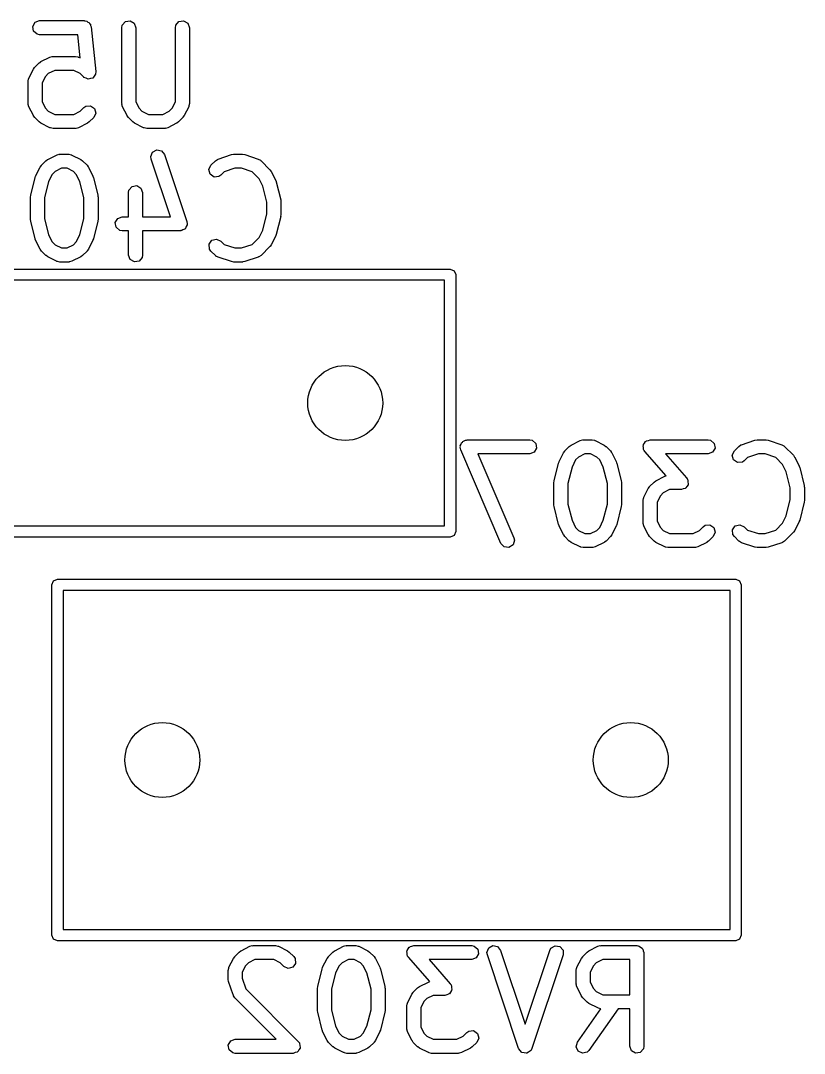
# Model space of a CAD drawing. Extents: x 109 to 192, y -153 to -42.
# Drawn here: x 161.59 to 169.96, y -92.54 to -81.52 of the extents above; entities that cross this region are included whole.
import ezdxf

# ---------------------------------------------------------------- set-up
doc = ezdxf.new("R2010")
doc.units = 0
doc.layers.add('BLACK', color=7, linetype='CONTINUOUS')

msp = doc.modelspace()

# ---------------------------------------------------------------- linework, layer by layer
at = {"layer": 'BLACK', "linetype": 'CONTINUOUS'}
for p, q in [((161.724, -81.5794), (161.75, -81.5349)), ((161.75, -81.5349), (161.798, -81.5174)), ((161.798, -81.5174), (162.274, -81.5174)), ((162.274, -81.5174), (162.278, -81.5181)), ((162.278, -81.5181), (162.28, -81.5176)), ((162.28, -81.5176), (162.283, -81.5189)), ((162.283, -81.5189), (162.3, -81.5219)), ((162.3, -81.5219), (162.312, -81.5321)), ((162.312, -81.5321), (162.327, -81.5387)), ((162.327, -81.5387), (162.331, -81.5481)), ((162.331, -81.5481), (162.339, -81.5549)), ((162.339, -81.5549), (162.342, -81.5706)), ((162.68, -81.5667), (162.713, -81.5274)), ((162.713, -81.5274), (162.763, -81.5185)), ((162.763, -81.5185), (162.808, -81.5442)), ((162.808, -81.5442), (162.825, -81.5924)), ((163.251, -81.5667), (163.284, -81.5274)), ((163.284, -81.5274), (163.335, -81.5185)), ((163.335, -81.5185), (163.379, -81.5442)), ((163.379, -81.5442), (163.397, -81.5924)), ((161.733, -81.6299), (161.724, -81.5794)), ((161.772, -81.6629), (161.733, -81.6299)), ((161.798, -81.6674), (161.772, -81.6629)), ((162.342, -81.5706), (162.349, -81.5849)), ((162.349, -81.5849), (162.397, -82.0611)), ((162.675, -81.5924), (162.68, -81.5667)), ((162.675, -82.4019), (162.675, -81.5924)), ((162.825, -81.5924), (162.825, -82.3842)), ((163.247, -81.5924), (163.251, -81.5667)), ((163.247, -82.3842), (163.247, -81.5924)), ((163.397, -81.5924), (163.397, -82.4019)), ((162.206, -81.6674), (161.798, -81.6674)), ((162.231, -81.9156), (162.206, -81.6674)), ((161.745, -82.0155), (161.793, -81.9679)), ((161.793, -81.9679), (161.811, -81.9551)), ((161.811, -81.9551), (161.812, -81.9539)), ((161.812, -81.9539), (161.907, -81.9063)), ((161.907, -81.9063), (161.932, -81.8988)), ((161.932, -81.8988), (161.937, -81.8999)), ((161.937, -81.8999), (161.941, -81.8983)), ((161.941, -81.8983), (162.179, -81.8983)), ((162.179, -81.8983), (162.205, -81.9029)), ((162.205, -81.9029), (162.208, -81.9057)), ((162.208, -81.9057), (162.213, -81.9063)), ((162.213, -81.9063), (162.231, -81.9156)), ((161.683, -82.1303), (161.731, -82.035)), ((161.731, -82.035), (161.744, -82.017)), ((161.744, -82.017), (161.745, -82.0155)), ((161.89, -82.0826), (161.86, -82.113)), ((161.959, -82.0483), (161.89, -82.0826)), ((162.161, -82.0483), (161.959, -82.0483)), ((162.23, -82.0826), (162.161, -82.0483)), ((162.269, -82.1216), (162.23, -82.0826)), ((162.394, -82.088), (162.38, -82.1086)), ((162.395, -82.0871), (162.394, -82.0875)), ((162.394, -82.0875), (162.394, -82.088)), ((162.397, -82.0611), (162.395, -82.0871)), ((161.675, -82.1638), (161.68, -82.1382)), ((161.675, -82.4019), (161.675, -82.1638)), ((161.68, -82.1382), (161.683, -82.1347)), ((161.683, -82.1347), (161.683, -82.1303)), ((161.86, -82.113), (161.825, -82.1815)), ((161.825, -82.1815), (161.825, -82.3842)), ((162.269, -82.1218), (162.269, -82.1216)), ((162.27, -82.1223), (162.269, -82.1218)), ((162.293, -82.1326), (162.27, -82.1223)), ((162.315, -82.1433), (162.293, -82.1326)), ((162.316, -82.1432), (162.315, -82.1433)), ((162.341, -82.1365), (162.316, -82.1434)), ((162.316, -82.1434), (162.316, -82.1432)), ((162.365, -82.13), (162.341, -82.1365)), ((162.366, -82.1295), (162.365, -82.1296)), ((162.365, -82.1296), (162.365, -82.13)), ((162.38, -82.1086), (162.366, -82.1295)), ((161.677, -82.4061), (161.675, -82.4019)), ((161.676, -82.4105), (161.677, -82.4061)), ((161.683, -82.4354), (161.676, -82.4105)), ((161.731, -82.5307), (161.683, -82.4354)), ((161.825, -82.3842), (161.86, -82.4527)), ((162.269, -82.4441), (162.29, -82.4292)), ((162.29, -82.4292), (162.341, -82.4247)), ((162.341, -82.4247), (162.383, -82.4541)), ((162.677, -82.4061), (162.675, -82.4019)), ((162.676, -82.4105), (162.677, -82.4061)), ((162.683, -82.4354), (162.676, -82.4105)), ((162.731, -82.5307), (162.683, -82.4354)), ((162.825, -82.3842), (162.86, -82.4527)), ((163.213, -82.4527), (163.247, -82.3842)), ((163.389, -82.4354), (163.341, -82.5307)), ((163.392, -82.4276), (163.389, -82.431)), ((163.389, -82.431), (163.389, -82.4354)), ((163.397, -82.4019), (163.392, -82.4276)), ((161.732, -82.5318), (161.731, -82.5307)), ((161.745, -82.5502), (161.732, -82.5318)), ((161.86, -82.4527), (161.89, -82.4831)), ((161.89, -82.4831), (161.959, -82.5174)), ((161.959, -82.5174), (162.161, -82.5174)), ((162.161, -82.5174), (162.23, -82.4831)), ((162.23, -82.4831), (162.269, -82.4441)), ((162.397, -82.5037), (162.375, -82.5502)), ((162.383, -82.4541), (162.397, -82.5037)), ((162.732, -82.5318), (162.731, -82.5307)), ((162.745, -82.5502), (162.732, -82.5318)), ((162.86, -82.4527), (162.89, -82.4831)), ((162.89, -82.4831), (162.959, -82.5174)), ((162.959, -82.5174), (163.114, -82.5174)), ((163.114, -82.5174), (163.182, -82.4831)), ((163.182, -82.4831), (163.213, -82.4527)), ((163.341, -82.5307), (163.328, -82.5487)), ((161.793, -82.5978), (161.745, -82.5502)), ((161.794, -82.5985), (161.793, -82.5978)), ((161.812, -82.6118), (161.794, -82.5985)), ((161.907, -82.6595), (161.812, -82.6118)), ((162.308, -82.6118), (162.213, -82.6595)), ((162.309, -82.6107), (162.308, -82.6118)), ((162.327, -82.5978), (162.309, -82.6107)), ((162.375, -82.5502), (162.327, -82.5978)), ((162.793, -82.5978), (162.745, -82.5502)), ((162.794, -82.5985), (162.793, -82.5978)), ((162.812, -82.6118), (162.794, -82.5985)), ((162.907, -82.6595), (162.812, -82.6118)), ((163.26, -82.6118), (163.165, -82.6595)), ((163.261, -82.6107), (163.26, -82.6118)), ((163.28, -82.5978), (163.261, -82.6107)), ((163.327, -82.5502), (163.28, -82.5978)), ((163.328, -82.5487), (163.327, -82.5502)), ((161.912, -82.66), (161.907, -82.6595)), ((161.915, -82.6629), (161.912, -82.66)), ((161.941, -82.6674), (161.915, -82.6629)), ((162.179, -82.6674), (161.941, -82.6674)), ((162.183, -82.6658), (162.179, -82.6674)), ((162.188, -82.6669), (162.183, -82.6658)), ((162.213, -82.6595), (162.188, -82.6669)), ((162.912, -82.66), (162.907, -82.6595)), ((162.915, -82.6629), (162.912, -82.66)), ((162.941, -82.6674), (162.915, -82.6629)), ((163.131, -82.6674), (162.941, -82.6674)), ((163.136, -82.6658), (163.131, -82.6674)), ((163.14, -82.6669), (163.136, -82.6658)), ((163.165, -82.6595), (163.14, -82.6669)), ((161.884, -82.9989), (161.979, -82.9513)), ((161.979, -82.9513), (162.004, -82.9439)), ((162.004, -82.9439), (162.008, -82.9449)), ((162.008, -82.9449), (162.012, -82.9434)), ((162.012, -82.9434), (162.108, -82.9434)), ((162.108, -82.9434), (162.133, -82.9479)), ((162.133, -82.9479), (162.137, -82.9508)), ((162.137, -82.9508), (162.141, -82.9513)), ((162.141, -82.9513), (162.236, -82.9989)), ((162.985, -82.9687), (163.004, -82.921)), ((162.989, -82.9945), (162.985, -82.9687)), ((163.004, -82.921), (163.049, -82.8966)), ((163.049, -82.8966), (163.099, -82.9069)), ((163.099, -82.9069), (163.131, -82.947)), ((163.131, -82.947), (163.369, -83.6613)), ((163.703, -82.9948), (163.846, -82.9472)), ((163.846, -82.9472), (163.868, -82.9439)), ((163.868, -82.9439), (163.87, -82.9434)), ((163.87, -82.9434), (163.965, -82.9434)), ((163.965, -82.9434), (163.987, -82.9473)), ((163.987, -82.9473), (163.988, -82.9472)), ((163.988, -82.9472), (164.131, -82.9948)), ((161.755, -83.1753), (161.802, -83.0801)), ((161.802, -83.0801), (161.816, -83.0621)), ((161.816, -83.0606), (161.864, -83.013)), ((161.816, -83.0621), (161.816, -83.0606)), ((161.864, -83.013), (161.882, -83.0001)), ((161.882, -83.0001), (161.884, -82.9989)), ((162.03, -83.0934), (161.962, -83.1276)), ((162.09, -83.0934), (162.03, -83.0934)), ((162.158, -83.1276), (162.09, -83.0934)), ((162.236, -82.9989), (162.254, -83.0123)), ((162.254, -83.0123), (162.256, -83.013)), ((162.256, -83.013), (162.304, -83.0606)), ((162.304, -83.0606), (162.316, -83.079)), ((162.316, -83.079), (162.318, -83.0801)), ((162.318, -83.0801), (162.365, -83.1753)), ((163.194, -83.61), (162.989, -82.9945)), ((163.604, -83.1071), (163.626, -83.0606)), ((163.626, -83.0606), (163.674, -83.013)), ((163.674, -83.013), (163.695, -82.998)), ((163.695, -82.998), (163.699, -82.9976)), ((163.699, -82.9976), (163.703, -82.9948)), ((163.882, -83.0934), (163.767, -83.1316)), ((163.953, -83.0934), (163.882, -83.0934)), ((164.067, -83.1316), (163.953, -83.0934)), ((164.131, -82.9948), (164.154, -83.0073)), ((164.154, -83.0073), (164.157, -83.0111)), ((164.157, -83.0111), (164.161, -83.013)), ((164.161, -83.013), (164.256, -83.1082)), ((161.702, -83.3811), (161.749, -83.1907)), ((161.749, -83.1907), (161.754, -83.1788)), ((161.754, -83.1788), (161.755, -83.1753)), ((161.931, -83.158), (161.893, -83.235)), ((161.962, -83.1276), (161.931, -83.158)), ((162.189, -83.158), (162.158, -83.1276)), ((162.227, -83.235), (162.189, -83.158)), ((162.365, -83.1753), (162.369, -83.1877)), ((162.369, -83.1877), (162.371, -83.1907)), ((162.371, -83.1907), (162.418, -83.3811)), ((163.618, -83.1566), (163.604, -83.1071)), ((163.66, -83.1861), (163.618, -83.1566)), ((163.711, -83.1816), (163.66, -83.1861)), ((163.732, -83.1667), (163.711, -83.1816)), ((163.767, -83.1316), (163.732, -83.1667)), ((164.141, -83.2057), (164.067, -83.1316)), ((164.18, -83.2827), (164.141, -83.2057)), ((164.256, -83.1082), (164.269, -83.1266)), ((164.269, -83.1266), (164.27, -83.1277)), ((164.27, -83.1277), (164.318, -83.2229)), ((161.893, -83.235), (161.849, -83.4086)), ((162.271, -83.4086), (162.227, -83.235)), ((162.751, -83.3261), (162.784, -83.2868)), ((162.784, -83.2868), (162.835, -83.2779)), ((162.835, -83.2779), (162.879, -83.3035)), ((162.879, -83.3035), (162.897, -83.3517)), ((164.223, -83.4562), (164.18, -83.2827)), ((164.318, -83.2229), (164.321, -83.2353)), ((164.321, -83.2353), (164.323, -83.2383)), ((164.323, -83.2383), (164.371, -83.4288)), ((161.699, -83.3993), (161.702, -83.3846)), ((161.699, -83.6374), (161.699, -83.3993)), ((161.702, -83.3846), (161.702, -83.3811)), ((161.849, -83.4086), (161.849, -83.6282)), ((162.271, -83.6282), (162.271, -83.4086)), ((162.418, -83.3811), (162.42, -83.3961)), ((162.42, -83.3961), (162.421, -83.3993)), ((162.421, -83.3993), (162.421, -83.6374)), ((162.747, -83.3517), (162.751, -83.3261)), ((162.747, -83.61), (162.747, -83.3517)), ((162.897, -83.3517), (162.897, -83.61)), ((164.371, -83.4288), (164.372, -83.4437)), ((164.223, -83.5806), (164.223, -83.4562)), ((164.372, -83.4437), (164.373, -83.447)), ((164.373, -83.447), (164.373, -83.5898)), ((161.7, -83.6407), (161.699, -83.6374)), ((161.702, -83.6556), (161.7, -83.6407)), ((161.849, -83.6282), (161.893, -83.8017)), ((162.227, -83.8017), (162.271, -83.6282)), ((162.421, -83.6374), (162.418, -83.6522)), ((162.605, -83.672), (162.631, -83.6276)), ((162.631, -83.6276), (162.679, -83.61)), ((162.679, -83.61), (162.747, -83.61)), ((162.897, -83.61), (163.194, -83.61)), ((164.18, -83.7541), (164.223, -83.5806)), ((164.371, -83.608), (164.323, -83.7985)), ((164.373, -83.5898), (164.37, -83.6046)), ((164.37, -83.6046), (164.371, -83.608)), ((161.749, -83.8461), (161.702, -83.6556)), ((162.418, -83.6556), (162.371, -83.8461)), ((162.418, -83.6522), (162.418, -83.6556)), ((162.614, -83.7225), (162.605, -83.672)), ((162.653, -83.7555), (162.614, -83.7225)), ((162.679, -83.76), (162.653, -83.7555)), ((163.303, -83.7581), (163.298, -83.76)), ((163.309, -83.7592), (163.303, -83.7581)), ((163.327, -83.7495), (163.309, -83.7592)), ((163.346, -83.7425), (163.327, -83.7495)), ((163.349, -83.7375), (163.346, -83.7425)), ((163.354, -83.7348), (163.349, -83.7375)), ((163.362, -83.7158), (163.354, -83.7348)), ((163.372, -83.6981), (163.362, -83.7158)), ((163.369, -83.6613), (163.373, -83.6871)), ((163.373, -83.6871), (163.371, -83.6924)), ((163.371, -83.6924), (163.372, -83.6981)), ((164.141, -83.8311), (164.18, -83.7541)), ((161.751, -83.849), (161.749, -83.8461)), ((161.755, -83.8614), (161.751, -83.849)), ((161.802, -83.9567), (161.755, -83.8614)), ((161.893, -83.8017), (161.931, -83.8787)), ((162.189, -83.8787), (162.227, -83.8017)), ((162.365, -83.8614), (162.318, -83.9567)), ((162.366, -83.8579), (162.365, -83.8614)), ((162.371, -83.8461), (162.366, -83.8579)), ((162.747, -83.76), (162.679, -83.76)), ((162.747, -84.0184), (162.747, -83.76)), ((163.298, -83.76), (162.897, -83.76)), ((162.897, -83.76), (162.897, -84.0184)), ((163.607, -83.9037), (163.636, -83.8617)), ((163.636, -83.8617), (163.686, -83.8484)), ((163.686, -83.8484), (163.732, -83.8701)), ((164.067, -83.9052), (164.141, -83.8311)), ((164.318, -83.8138), (164.27, -83.9091)), ((164.323, -83.7985), (164.318, -83.8103)), ((164.318, -83.8103), (164.318, -83.8138)), ((161.804, -83.9578), (161.802, -83.9567)), ((161.816, -83.9762), (161.804, -83.9578)), ((161.864, -84.0238), (161.816, -83.9762)), ((161.931, -83.8787), (161.962, -83.9091)), ((161.962, -83.9091), (162.03, -83.9434)), ((162.03, -83.9434), (162.09, -83.9434)), ((162.09, -83.9434), (162.158, -83.9091)), ((162.158, -83.9091), (162.189, -83.8787)), ((162.304, -83.9762), (162.256, -84.0238)), ((162.318, -83.9567), (162.304, -83.9747)), ((162.304, -83.9747), (162.304, -83.9762)), ((163.611, -83.9548), (163.607, -83.9037)), ((163.626, -83.9762), (163.611, -83.9548)), ((163.674, -84.0238), (163.626, -83.9762)), ((163.732, -83.8701), (163.767, -83.9052)), ((163.767, -83.9052), (163.882, -83.9434)), ((163.882, -83.9434), (163.953, -83.9434)), ((163.953, -83.9434), (164.067, -83.9052)), ((164.256, -83.9286), (164.161, -84.0238)), ((164.257, -83.9271), (164.256, -83.9286)), ((164.27, -83.9091), (164.257, -83.9271)), ((161.866, -84.0245), (161.864, -84.0238)), ((161.884, -84.0378), (161.866, -84.0245)), ((161.979, -84.0855), (161.884, -84.0378)), ((161.983, -84.086), (161.979, -84.0855)), ((161.987, -84.0889), (161.983, -84.086)), ((162.012, -84.0934), (161.987, -84.0889)), ((162.141, -84.0855), (162.116, -84.0929)), ((162.236, -84.0378), (162.141, -84.0855)), ((162.238, -84.0367), (162.236, -84.0378)), ((162.256, -84.0238), (162.238, -84.0367)), ((162.764, -84.0666), (162.747, -84.0184)), ((162.809, -84.0922), (162.764, -84.0666)), ((162.859, -84.0833), (162.809, -84.0922)), ((162.892, -84.044), (162.859, -84.0833)), ((162.897, -84.0184), (162.892, -84.044)), ((163.678, -84.0257), (163.674, -84.0238)), ((163.68, -84.0295), (163.678, -84.0257)), ((163.703, -84.0419), (163.68, -84.0295)), ((163.846, -84.0895), (163.703, -84.0419)), ((163.847, -84.0895), (163.846, -84.0895)), ((163.87, -84.0934), (163.847, -84.0895)), ((163.988, -84.0895), (163.966, -84.0928)), ((164.131, -84.0419), (163.988, -84.0895)), ((164.135, -84.0391), (164.131, -84.0419)), ((164.139, -84.0387), (164.135, -84.0391)), ((164.161, -84.0238), (164.139, -84.0387)), ((158.94, -84.168), (166.18, -84.168)), ((162.108, -84.0934), (162.012, -84.0934)), ((162.112, -84.0918), (162.108, -84.0934)), ((162.116, -84.0929), (162.112, -84.0918)), ((163.965, -84.0934), (163.87, -84.0934)), ((163.966, -84.0928), (163.965, -84.0934)), ((166.18, -84.168), (166.222, -84.1856)), ((166.222, -84.1856), (166.24, -84.228)), ((166.12, -84.288), (159, -84.288)), ((166.12, -86.908), (166.12, -84.288)), ((166.24, -84.228), (166.24, -86.968)), ((166.287, -86.0706), (166.29, -86.0621)), ((166.293, -86.0959), (166.287, -86.0706)), ((166.288, -86.0534), (166.297, -86.0382)), ((166.29, -86.0621), (166.288, -86.0534)), ((166.297, -86.0382), (166.302, -86.0215)), ((166.302, -86.0215), (166.31, -86.0166)), ((166.31, -86.0166), (166.314, -86.0089)), ((166.314, -86.0089), (166.331, -86.0029)), ((166.331, -86.0029), (166.345, -85.9934)), ((166.345, -85.9934), (166.354, -85.9944)), ((166.354, -85.9944), (166.362, -85.9914)), ((166.362, -85.9914), (167.029, -85.9914)), ((167.029, -85.9914), (167.055, -85.9959)), ((167.055, -85.9959), (167.094, -86.0289)), ((167.094, -86.0289), (167.103, -86.0794)), ((167.404, -86.1086), (167.452, -86.061)), ((167.452, -86.061), (167.47, -86.0481)), ((167.47, -86.0481), (167.472, -86.0469)), ((167.472, -86.0469), (167.567, -85.9993)), ((167.567, -85.9993), (167.592, -85.9919)), ((167.592, -85.9919), (167.596, -85.9929)), ((167.596, -85.9929), (167.6, -85.9914)), ((167.6, -85.9914), (167.696, -85.9914)), ((167.696, -85.9914), (167.721, -85.9959)), ((167.721, -85.9959), (167.725, -85.9988)), ((167.725, -85.9988), (167.729, -85.9993)), ((167.729, -85.9993), (167.824, -86.0469)), ((167.824, -86.0469), (167.842, -86.0603)), ((167.842, -86.0603), (167.844, -86.061)), ((167.844, -86.061), (167.892, -86.1086)), ((168.241, -86.0534), (168.244, -86.0482)), ((168.244, -86.0733), (168.241, -86.0534)), ((168.244, -86.0422), (168.256, -86.0264)), ((168.244, -86.0482), (168.244, -86.0422)), ((168.245, -86.0935), (168.244, -86.0733)), ((168.256, -86.0264), (168.266, -86.0089)), ((168.266, -86.0089), (168.272, -86.0069)), ((168.272, -86.0069), (168.276, -86.0022)), ((168.276, -86.0022), (168.296, -85.9983)), ((168.296, -85.9983), (168.315, -85.9914)), ((168.315, -85.9914), (168.934, -85.9914)), ((168.934, -85.9914), (168.959, -85.9959)), ((168.959, -85.9959), (168.999, -86.0289)), ((168.999, -86.0289), (169.008, -86.0794)), ((169.214, -86.1086), (169.262, -86.061)), ((169.262, -86.061), (169.283, -86.046)), ((169.283, -86.046), (169.287, -86.0456)), ((169.287, -86.0456), (169.291, -86.0428)), ((169.291, -86.0428), (169.434, -85.9952)), ((169.434, -85.9952), (169.456, -85.9919)), ((169.456, -85.9919), (169.458, -85.9914)), ((169.458, -85.9914), (169.553, -85.9914)), ((169.553, -85.9914), (169.575, -85.9953)), ((169.575, -85.9953), (169.576, -85.9952)), ((169.576, -85.9952), (169.719, -86.0428)), ((169.719, -86.0428), (169.742, -86.0553)), ((169.742, -86.0553), (169.745, -86.0591)), ((169.745, -86.0591), (169.749, -86.061)), ((169.749, -86.061), (169.844, -86.1562)), ((166.722, -87.0959), (166.293, -86.0959)), ((167.029, -86.1414), (166.476, -86.1414)), ((166.476, -86.1414), (166.86, -87.0368)), ((167.077, -86.1238), (167.029, -86.1414)), ((167.103, -86.0794), (167.077, -86.1238)), ((167.343, -86.2233), (167.39, -86.1281)), ((167.39, -86.1281), (167.404, -86.1101)), ((167.404, -86.1101), (167.404, -86.1086)), ((167.55, -86.1756), (167.519, -86.206)), ((167.618, -86.1414), (167.55, -86.1756)), ((167.678, -86.1414), (167.618, -86.1414)), ((167.746, -86.1756), (167.678, -86.1414)), ((167.777, -86.206), (167.746, -86.1756)), ((167.892, -86.1086), (167.904, -86.127)), ((167.904, -86.127), (167.906, -86.1281)), ((167.906, -86.1281), (167.953, -86.2233)), ((168.249, -86.1008), (168.245, -86.0935)), ((168.25, -86.1039), (168.249, -86.1008)), ((168.252, -86.1061), (168.25, -86.1039)), ((168.258, -86.1158), (168.252, -86.1061)), ((168.486, -86.376), (168.258, -86.1158)), ((168.934, -86.1414), (168.48, -86.1414)), ((168.48, -86.1414), (168.704, -86.3979)), ((168.982, -86.1238), (168.934, -86.1414)), ((169.008, -86.0794), (168.982, -86.1238)), ((169.192, -86.1551), (169.214, -86.1086)), ((169.206, -86.2046), (169.192, -86.1551)), ((169.355, -86.1796), (169.32, -86.2147)), ((169.47, -86.1414), (169.355, -86.1796)), ((169.541, -86.1414), (169.47, -86.1414)), ((169.655, -86.1796), (169.541, -86.1414)), ((169.729, -86.2537), (169.655, -86.1796)), ((169.844, -86.1562), (169.857, -86.1746)), ((169.857, -86.1746), (169.858, -86.1757)), ((169.858, -86.1757), (169.906, -86.2709)), ((167.29, -86.4291), (167.337, -86.2387)), ((167.337, -86.2387), (167.342, -86.2268)), ((167.342, -86.2268), (167.343, -86.2233)), ((167.481, -86.283), (167.437, -86.4566)), ((167.519, -86.206), (167.481, -86.283)), ((167.815, -86.283), (167.777, -86.206)), ((167.859, -86.4566), (167.815, -86.283)), ((167.953, -86.2233), (167.957, -86.2357)), ((167.957, -86.2357), (167.959, -86.2387)), ((167.959, -86.2387), (168.006, -86.4291)), ((169.248, -86.2341), (169.206, -86.2046)), ((169.299, -86.2296), (169.248, -86.2341)), ((169.32, -86.2147), (169.299, -86.2296)), ((169.768, -86.3307), (169.729, -86.2537)), ((169.906, -86.2709), (169.909, -86.2833)), ((169.909, -86.2833), (169.911, -86.2863)), ((169.911, -86.2863), (169.959, -86.4768)), ((168.376, -86.4279), (168.472, -86.3803)), ((168.472, -86.3803), (168.486, -86.376)), ((168.704, -86.3979), (168.71, -86.4076)), ((169.811, -86.5042), (169.768, -86.3307)), ((167.287, -86.4473), (167.29, -86.4326)), ((167.287, -86.6854), (167.287, -86.4473)), ((167.29, -86.4326), (167.29, -86.4291)), ((167.437, -86.4566), (167.437, -86.6762)), ((167.859, -86.6762), (167.859, -86.4566)), ((168.006, -86.4291), (168.008, -86.4441)), ((168.008, -86.4441), (168.009, -86.4473)), ((168.009, -86.4473), (168.009, -86.6854)), ((168.248, -86.6043), (168.295, -86.509)), ((168.295, -86.509), (168.309, -86.491)), ((168.309, -86.4895), (168.357, -86.4419)), ((168.309, -86.491), (168.309, -86.4895)), ((168.357, -86.4419), (168.375, -86.4291)), ((168.375, -86.4291), (168.376, -86.4279)), ((168.687, -86.5115), (168.667, -86.5154)), ((168.691, -86.5068), (168.687, -86.5115)), ((168.696, -86.5048), (168.691, -86.5068)), ((168.706, -86.4873), (168.696, -86.5048)), ((168.719, -86.4715), (168.706, -86.4873)), ((168.71, -86.4076), (168.713, -86.4098)), ((168.713, -86.4098), (168.713, -86.4129)), ((168.713, -86.4129), (168.718, -86.4202)), ((168.718, -86.4202), (168.718, -86.4404)), ((168.718, -86.4404), (168.722, -86.4604)), ((168.722, -86.4604), (168.719, -86.4655)), ((168.719, -86.4655), (168.719, -86.4715)), ((169.811, -86.6286), (169.811, -86.5042)), ((169.959, -86.4768), (169.96, -86.4917)), ((169.96, -86.4917), (169.961, -86.495)), ((169.961, -86.495), (169.961, -86.6378)), ((168.24, -86.6378), (168.244, -86.6122)), ((168.244, -86.6122), (168.247, -86.6087)), ((168.247, -86.6087), (168.248, -86.6043)), ((168.424, -86.587), (168.39, -86.6555)), ((168.454, -86.5566), (168.424, -86.587)), ((168.523, -86.5223), (168.454, -86.5566)), ((168.648, -86.5223), (168.523, -86.5223)), ((168.667, -86.5154), (168.648, -86.5223)), ((167.288, -86.6887), (167.287, -86.6854)), ((167.29, -86.7036), (167.288, -86.6887)), ((167.337, -86.8941), (167.29, -86.7036)), ((167.437, -86.6762), (167.481, -86.8497)), ((167.815, -86.8497), (167.859, -86.6762)), ((168.006, -86.7036), (167.959, -86.8941)), ((168.009, -86.6854), (168.006, -86.7002)), ((168.006, -86.7002), (168.006, -86.7036)), ((168.24, -86.8759), (168.24, -86.6378)), ((168.39, -86.6555), (168.39, -86.8582)), ((169.768, -86.8021), (169.811, -86.6286)), ((169.959, -86.656), (169.911, -86.8465)), ((169.961, -86.6378), (169.958, -86.6526)), ((169.958, -86.6526), (169.959, -86.656)), ((169.729, -86.8791), (169.768, -86.8021)), ((159, -86.908), (166.12, -86.908)), ((167.339, -86.897), (167.337, -86.8941)), ((167.343, -86.9094), (167.339, -86.897)), ((167.39, -87.0047), (167.343, -86.9094)), ((167.481, -86.8497), (167.519, -86.9267)), ((167.519, -86.9267), (167.55, -86.9571)), ((167.746, -86.9571), (167.777, -86.9267)), ((167.777, -86.9267), (167.815, -86.8497)), ((167.953, -86.9094), (167.906, -87.0047)), ((167.954, -86.9059), (167.953, -86.9094)), ((167.959, -86.8941), (167.954, -86.9059)), ((168.241, -86.8801), (168.24, -86.8759)), ((168.24, -86.8845), (168.241, -86.8801)), ((168.248, -86.9094), (168.24, -86.8845)), ((168.295, -87.0047), (168.248, -86.9094)), ((168.39, -86.8582), (168.424, -86.9267)), ((168.424, -86.9267), (168.454, -86.9571)), ((168.842, -86.9571), (168.881, -86.9181)), ((168.881, -86.9181), (168.902, -86.9032)), ((168.902, -86.9032), (168.953, -86.8987)), ((168.953, -86.8987), (168.995, -86.9281)), ((168.995, -86.9281), (169.008, -86.9777)), ((169.195, -86.9517), (169.224, -86.9097)), ((169.199, -87.0028), (169.195, -86.9517)), ((169.224, -86.9097), (169.274, -86.8964)), ((169.274, -86.8964), (169.32, -86.9181)), ((169.32, -86.9181), (169.355, -86.9532)), ((169.355, -86.9532), (169.47, -86.9914)), ((169.541, -86.9914), (169.655, -86.9532)), ((169.655, -86.9532), (169.729, -86.8791)), ((169.906, -86.8618), (169.858, -86.9571)), ((169.911, -86.8465), (169.906, -86.8583)), ((169.906, -86.8583), (169.906, -86.8618)), ((166.18, -87.028), (158.94, -87.028)), ((166.222, -87.0104), (166.18, -87.028)), ((166.24, -86.968), (166.222, -87.0104)), ((166.866, -87.0622), (166.851, -87.1113)), ((166.86, -87.0368), (166.866, -87.0622)), ((167.392, -87.0058), (167.39, -87.0047)), ((167.404, -87.0242), (167.392, -87.0058)), ((167.452, -87.0718), (167.404, -87.0242)), ((167.55, -86.9571), (167.618, -86.9914)), ((167.618, -86.9914), (167.678, -86.9914)), ((167.678, -86.9914), (167.746, -86.9571)), ((167.892, -87.0242), (167.844, -87.0718)), ((167.906, -87.0047), (167.892, -87.0227)), ((167.892, -87.0227), (167.892, -87.0242)), ((168.296, -87.0058), (168.295, -87.0047)), ((168.309, -87.0242), (168.296, -87.0058)), ((168.357, -87.0718), (168.309, -87.0242)), ((168.454, -86.9571), (168.523, -86.9914)), ((168.523, -86.9914), (168.773, -86.9914)), ((168.773, -86.9914), (168.842, -86.9571)), ((168.987, -87.0242), (168.939, -87.0718)), ((169.008, -86.9777), (168.987, -87.0242)), ((169.214, -87.0242), (169.199, -87.0028)), ((169.262, -87.0718), (169.214, -87.0242)), ((169.47, -86.9914), (169.541, -86.9914)), ((169.844, -86.9766), (169.749, -87.0718)), ((169.845, -86.9751), (169.844, -86.9766)), ((169.858, -86.9571), (169.845, -86.9751)), ((166.757, -87.1333), (166.722, -87.0959)), ((166.808, -87.1394), (166.757, -87.1333)), ((166.851, -87.1113), (166.808, -87.1394)), ((167.454, -87.0725), (167.452, -87.0718)), ((167.472, -87.0858), (167.454, -87.0725)), ((167.567, -87.1335), (167.472, -87.0858)), ((167.571, -87.134), (167.567, -87.1335)), ((167.575, -87.1369), (167.571, -87.134)), ((167.6, -87.1414), (167.575, -87.1369)), ((167.696, -87.1414), (167.6, -87.1414)), ((167.7, -87.1398), (167.696, -87.1414)), ((167.704, -87.1409), (167.7, -87.1398)), ((167.729, -87.1335), (167.704, -87.1409)), ((167.824, -87.0858), (167.729, -87.1335)), ((167.826, -87.0847), (167.824, -87.0858)), ((167.844, -87.0718), (167.826, -87.0847)), ((168.358, -87.0725), (168.357, -87.0718)), ((168.376, -87.0858), (168.358, -87.0725)), ((168.472, -87.1335), (168.376, -87.0858)), ((168.476, -87.134), (168.472, -87.1335)), ((168.479, -87.1369), (168.476, -87.134)), ((168.505, -87.1414), (168.479, -87.1369)), ((168.791, -87.1414), (168.505, -87.1414)), ((168.795, -87.1398), (168.791, -87.1414)), ((168.799, -87.1409), (168.795, -87.1398)), ((168.824, -87.1335), (168.799, -87.1409)), ((168.92, -87.0858), (168.824, -87.1335)), ((168.921, -87.0847), (168.92, -87.0858)), ((168.939, -87.0718), (168.921, -87.0847)), ((169.266, -87.0737), (169.262, -87.0718)), ((169.268, -87.0775), (169.266, -87.0737)), ((169.291, -87.0899), (169.268, -87.0775)), ((169.434, -87.1375), (169.291, -87.0899)), ((169.435, -87.1375), (169.434, -87.1375)), ((169.458, -87.1414), (169.435, -87.1375)), ((169.553, -87.1414), (169.458, -87.1414)), ((169.554, -87.1408), (169.553, -87.1414)), ((169.576, -87.1375), (169.554, -87.1408)), ((169.719, -87.0899), (169.576, -87.1375)), ((169.723, -87.0871), (169.719, -87.0899)), ((169.727, -87.0867), (169.723, -87.0871)), ((169.749, -87.0718), (169.727, -87.0867)), ((161.928, -87.538), (161.946, -87.4956)), ((161.946, -87.4956), (161.988, -87.478)), ((161.988, -87.478), (169.228, -87.478)), ((169.228, -87.478), (169.27, -87.4956)), ((169.27, -87.4956), (169.288, -87.538)), ((161.928, -91.278), (161.928, -87.538)), ((162.048, -87.598), (162.048, -91.218)), ((169.168, -87.598), (162.048, -87.598)), ((169.168, -91.218), (169.168, -87.598)), ((169.288, -87.538), (169.288, -91.278)), ((162.048, -91.218), (169.168, -91.218)), ((161.946, -91.3204), (161.928, -91.278)), ((161.988, -91.338), (161.946, -91.3204)), ((169.228, -91.338), (161.988, -91.338)), ((169.27, -91.3204), (169.228, -91.338)), ((169.288, -91.278), (169.27, -91.3204)), ((163.881, -91.5056), (163.929, -91.458)), ((163.929, -91.458), (163.947, -91.4451)), ((163.947, -91.4451), (163.948, -91.4439)), ((163.948, -91.4439), (164.043, -91.3963)), ((164.043, -91.3963), (164.068, -91.3889)), ((164.068, -91.3889), (164.073, -91.3899)), ((164.073, -91.3899), (164.077, -91.3884)), ((164.077, -91.3884), (164.315, -91.3884)), ((164.315, -91.3884), (164.341, -91.3929)), ((164.341, -91.3929), (164.344, -91.3958)), ((164.344, -91.3958), (164.348, -91.3963)), ((164.348, -91.3963), (164.444, -91.4439)), ((164.444, -91.4439), (164.462, -91.4573)), ((164.462, -91.4573), (164.463, -91.458)), ((164.463, -91.458), (164.511, -91.5056)), ((164.881, -91.5056), (164.929, -91.458)), ((164.929, -91.458), (164.947, -91.4451)), ((164.947, -91.4451), (164.948, -91.4439)), ((164.948, -91.4439), (165.043, -91.3963)), ((165.043, -91.3963), (165.068, -91.3889)), ((165.068, -91.3889), (165.073, -91.3899)), ((165.073, -91.3899), (165.077, -91.3884)), ((165.077, -91.3884), (165.172, -91.3884)), ((165.172, -91.3884), (165.198, -91.3929)), ((165.198, -91.3929), (165.201, -91.3958)), ((165.201, -91.3958), (165.206, -91.3963)), ((165.206, -91.3963), (165.301, -91.4439)), ((165.301, -91.4439), (165.319, -91.4573)), ((165.319, -91.4573), (165.32, -91.458)), ((165.32, -91.458), (165.368, -91.5056)), ((165.717, -91.4504), (165.72, -91.4452)), ((165.721, -91.4703), (165.717, -91.4504)), ((165.72, -91.4392), (165.733, -91.4234)), ((165.72, -91.4452), (165.72, -91.4392)), ((165.721, -91.4905), (165.721, -91.4703)), ((165.733, -91.4234), (165.743, -91.4059)), ((165.743, -91.4059), (165.749, -91.4039)), ((165.749, -91.4039), (165.752, -91.3992)), ((165.752, -91.3992), (165.772, -91.3953)), ((165.772, -91.3953), (165.791, -91.3884)), ((165.791, -91.3884), (166.41, -91.3884)), ((166.41, -91.3884), (166.436, -91.3929)), ((166.436, -91.3929), (166.475, -91.4259)), ((166.475, -91.4259), (166.484, -91.4764)), ((166.573, -91.4613), (166.592, -91.4136)), ((166.577, -91.4871), (166.573, -91.4613)), ((166.592, -91.4136), (166.637, -91.3892)), ((166.637, -91.3892), (166.687, -91.3995)), ((166.687, -91.3995), (166.719, -91.4397)), ((166.719, -91.4397), (166.982, -92.2262)), ((166.982, -92.2262), (167.244, -91.4397)), ((167.244, -91.4397), (167.256, -91.4168)), ((167.256, -91.4168), (167.3, -91.3899)), ((167.3, -91.3899), (167.351, -91.3974)), ((167.351, -91.3974), (167.385, -91.4358)), ((167.385, -91.4358), (167.386, -91.4871)), ((167.595, -91.5056), (167.643, -91.458)), ((167.643, -91.458), (167.661, -91.4451)), ((167.661, -91.4451), (167.662, -91.4439)), ((167.662, -91.4439), (167.758, -91.3963)), ((167.758, -91.3963), (167.783, -91.3889)), ((167.783, -91.3889), (167.787, -91.3899)), ((167.787, -91.3899), (167.791, -91.3884)), ((167.791, -91.3884), (168.172, -91.3884)), ((168.172, -91.3884), (168.182, -91.3901)), ((168.182, -91.3901), (168.185, -91.3895)), ((168.185, -91.3895), (168.188, -91.3912)), ((168.188, -91.3912), (168.198, -91.3929)), ((168.198, -91.3929), (168.213, -91.4054)), ((168.213, -91.4054), (168.23, -91.4152)), ((168.23, -91.4152), (168.232, -91.4215)), ((168.232, -91.4215), (168.237, -91.4259)), ((168.237, -91.4259), (168.24, -91.4451)), ((168.24, -91.4451), (168.247, -91.4634)), ((168.247, -91.4634), (168.247, -92.4634)), ((163.819, -91.6203), (163.867, -91.5251)), ((163.867, -91.5251), (163.88, -91.5071)), ((163.88, -91.5071), (163.881, -91.5056)), ((164.026, -91.5726), (163.996, -91.603)), ((164.095, -91.5384), (164.026, -91.5726)), ((164.297, -91.5384), (164.095, -91.5384)), ((164.366, -91.5726), (164.297, -91.5384)), ((164.405, -91.6117), (164.366, -91.5726)), ((164.53, -91.578), (164.501, -91.6201)), ((164.511, -91.5056), (164.526, -91.5269)), ((164.526, -91.5269), (164.53, -91.578)), ((164.819, -91.6203), (164.867, -91.5251)), ((164.867, -91.5251), (164.88, -91.5071)), ((164.88, -91.5071), (164.881, -91.5056)), ((165.026, -91.5726), (164.996, -91.603)), ((165.095, -91.5384), (165.026, -91.5726)), ((165.154, -91.5384), (165.095, -91.5384)), ((165.223, -91.5726), (165.154, -91.5384)), ((165.253, -91.603), (165.223, -91.5726)), ((165.368, -91.5056), (165.381, -91.524)), ((165.381, -91.524), (165.382, -91.5251)), ((165.382, -91.5251), (165.43, -91.6203)), ((165.726, -91.4978), (165.721, -91.4905)), ((165.726, -91.5009), (165.726, -91.4978)), ((165.729, -91.5031), (165.726, -91.5009)), ((165.735, -91.5128), (165.729, -91.5031)), ((165.962, -91.773), (165.735, -91.5128)), ((166.41, -91.5384), (165.956, -91.5384)), ((165.956, -91.5384), (166.181, -91.7949)), ((166.458, -91.5208), (166.41, -91.5384)), ((166.484, -91.4764), (166.458, -91.5208)), ((166.91, -92.4871), (166.577, -91.4871)), ((167.386, -91.4871), (167.053, -92.4871)), ((167.534, -91.6203), (167.581, -91.5251)), ((167.581, -91.5251), (167.595, -91.5071)), ((167.595, -91.5071), (167.595, -91.5056)), ((167.74, -91.5726), (167.71, -91.603)), ((167.809, -91.5384), (167.74, -91.5726)), ((168.097, -91.5384), (167.809, -91.5384)), ((168.097, -91.9122), (168.097, -91.5384)), ((163.811, -91.6539), (163.816, -91.6282)), ((163.811, -91.7491), (163.811, -91.6539)), ((163.816, -91.6282), (163.819, -91.6248)), ((163.819, -91.6248), (163.819, -91.6203)), ((163.996, -91.603), (163.961, -91.6716)), ((163.961, -91.6716), (163.961, -91.7369)), ((164.451, -91.6333), (164.405, -91.6117)), ((164.501, -91.6201), (164.451, -91.6333)), ((164.766, -91.8261), (164.814, -91.6357)), ((164.814, -91.6357), (164.819, -91.6238)), ((164.819, -91.6238), (164.819, -91.6203)), ((164.957, -91.68), (164.914, -91.8536)), ((164.996, -91.603), (164.957, -91.68)), ((165.292, -91.68), (165.253, -91.603)), ((165.335, -91.8536), (165.292, -91.68)), ((165.43, -91.6203), (165.433, -91.6327)), ((165.433, -91.6327), (165.435, -91.6357)), ((165.435, -91.6357), (165.483, -91.8261)), ((167.526, -91.6539), (167.53, -91.6282)), ((167.526, -91.7967), (167.526, -91.6539)), ((167.53, -91.6282), (167.533, -91.6248)), ((167.533, -91.6248), (167.534, -91.6203)), ((167.71, -91.603), (167.676, -91.6716)), ((167.676, -91.6716), (167.676, -91.779)), ((163.812, -91.7506), (163.811, -91.7491)), ((163.815, -91.7728), (163.812, -91.7506)), ((163.863, -91.9157), (163.815, -91.7728)), ((163.961, -91.7369), (164, -91.8514)), ((165.853, -91.8249), (165.948, -91.7773)), ((165.948, -91.7773), (165.962, -91.773)), ((166.181, -91.7949), (166.187, -91.8046)), ((166.187, -91.8046), (166.189, -91.8068)), ((167.527, -91.8009), (167.526, -91.7967)), ((167.526, -91.8053), (167.527, -91.8009)), ((167.676, -91.779), (167.71, -91.8475)), ((164, -91.8514), (164.558, -92.4103)), ((164.764, -91.8443), (164.766, -91.8296)), ((164.764, -92.0824), (164.764, -91.8443)), ((164.766, -91.8296), (164.766, -91.8261)), ((164.914, -91.8536), (164.914, -92.0732)), ((165.335, -92.0732), (165.335, -91.8536)), ((165.483, -91.8261), (165.484, -91.8411)), ((165.484, -91.8411), (165.485, -91.8443)), ((165.485, -91.8443), (165.485, -92.0824)), ((165.724, -92.0013), (165.772, -91.906)), ((165.772, -91.906), (165.785, -91.888)), ((165.785, -91.888), (165.786, -91.8865)), ((165.786, -91.8865), (165.833, -91.8389)), ((165.833, -91.8389), (165.852, -91.8261)), ((165.852, -91.8261), (165.853, -91.8249)), ((166.143, -91.9124), (166.124, -91.9193)), ((166.163, -91.9085), (166.143, -91.9124)), ((166.167, -91.9038), (166.163, -91.9085)), ((166.173, -91.9018), (166.167, -91.9038)), ((166.183, -91.8843), (166.173, -91.9018)), ((166.195, -91.8685), (166.183, -91.8843)), ((166.189, -91.8068), (166.19, -91.8099)), ((166.19, -91.8099), (166.194, -91.8172)), ((166.194, -91.8172), (166.195, -91.8374)), ((166.195, -91.8374), (166.198, -91.8574)), ((166.198, -91.8574), (166.195, -91.8625)), ((166.195, -91.8625), (166.195, -91.8685)), ((167.534, -91.8303), (167.526, -91.8053)), ((167.581, -91.9255), (167.534, -91.8303)), ((167.71, -91.8475), (167.74, -91.8779)), ((167.74, -91.8779), (167.809, -91.9122)), ((167.809, -91.9122), (168.097, -91.9122)), ((163.866, -91.9192), (163.863, -91.9157)), ((163.866, -91.9236), (163.866, -91.9192)), ((163.881, -91.945), (163.866, -91.9236)), ((164.324, -92.3884), (163.881, -91.945)), ((165.716, -92.0348), (165.721, -92.0092)), ((165.721, -92.0092), (165.724, -92.0057)), ((165.724, -92.0057), (165.724, -92.0013)), ((165.9, -91.984), (165.866, -92.0525)), ((165.931, -91.9536), (165.9, -91.984)), ((165.999, -91.9193), (165.931, -91.9536)), ((166.124, -91.9193), (165.999, -91.9193)), ((167.582, -91.9266), (167.581, -91.9255)), ((167.595, -91.945), (167.582, -91.9266)), ((167.643, -91.9926), (167.595, -91.945)), ((167.644, -91.9933), (167.643, -91.9926)), ((167.662, -92.0067), (167.644, -91.9933)), ((167.758, -92.0543), (167.662, -92.0067)), ((164.765, -92.0857), (164.764, -92.0824)), ((164.766, -92.1006), (164.765, -92.0857)), ((164.814, -92.2911), (164.766, -92.1006)), ((164.914, -92.0732), (164.957, -92.2467)), ((165.292, -92.2467), (165.335, -92.0732)), ((165.483, -92.1006), (165.435, -92.2911)), ((165.485, -92.0824), (165.483, -92.0972)), ((165.483, -92.0972), (165.483, -92.1006)), ((165.716, -92.2729), (165.716, -92.0348)), ((165.866, -92.0525), (165.866, -92.2552)), ((167.539, -92.4204), (167.79, -92.062)), ((167.973, -92.0622), (167.662, -92.5064)), ((167.762, -92.0548), (167.758, -92.0543)), ((167.765, -92.0577), (167.762, -92.0548)), ((167.79, -92.062), (167.765, -92.0577)), ((168.097, -92.0622), (167.973, -92.0622)), ((168.097, -92.4634), (168.097, -92.0622)), ((164.816, -92.294), (164.814, -92.2911)), ((164.819, -92.3064), (164.816, -92.294)), ((164.867, -92.4017), (164.819, -92.3064)), ((164.957, -92.2467), (164.996, -92.3237)), ((164.996, -92.3237), (165.026, -92.3541)), ((165.026, -92.3541), (165.095, -92.3884)), ((165.154, -92.3884), (165.223, -92.3541)), ((165.223, -92.3541), (165.253, -92.3237)), ((165.253, -92.3237), (165.292, -92.2467)), ((165.43, -92.3064), (165.382, -92.4017)), ((165.435, -92.2911), (165.43, -92.3029)), ((165.43, -92.3029), (165.43, -92.3064)), ((165.718, -92.2771), (165.716, -92.2729)), ((165.717, -92.2815), (165.718, -92.2771)), ((165.724, -92.3064), (165.717, -92.2815)), ((165.772, -92.4017), (165.724, -92.3064)), ((165.866, -92.2552), (165.9, -92.3237)), ((165.9, -92.3237), (165.931, -92.3541)), ((165.931, -92.3541), (165.999, -92.3884)), ((166.25, -92.3884), (166.318, -92.3541)), ((166.318, -92.3541), (166.357, -92.3151)), ((166.357, -92.3151), (166.378, -92.3002)), ((166.378, -92.3002), (166.43, -92.2957)), ((166.43, -92.2957), (166.472, -92.3251)), ((166.472, -92.3251), (166.485, -92.3747)), ((163.812, -92.4504), (163.838, -92.4059)), ((163.821, -92.5009), (163.812, -92.4504)), ((163.838, -92.4059), (163.886, -92.3884)), ((163.886, -92.3884), (164.324, -92.3884)), ((164.558, -92.4103), (164.568, -92.4238)), ((164.568, -92.4238), (164.57, -92.4259)), ((164.57, -92.4259), (164.571, -92.4279)), ((164.571, -92.4279), (164.573, -92.4317)), ((164.573, -92.4317), (164.575, -92.4542)), ((164.575, -92.4542), (164.579, -92.4764)), ((164.868, -92.4028), (164.867, -92.4017)), ((164.881, -92.4212), (164.868, -92.4028)), ((164.929, -92.4688), (164.881, -92.4212)), ((165.095, -92.3884), (165.154, -92.3884)), ((165.368, -92.4212), (165.32, -92.4688)), ((165.369, -92.4197), (165.368, -92.4212)), ((165.382, -92.4017), (165.369, -92.4197)), ((165.773, -92.4028), (165.772, -92.4017)), ((165.786, -92.4212), (165.773, -92.4028)), ((165.833, -92.4688), (165.786, -92.4212)), ((165.999, -92.3884), (166.25, -92.3884)), ((166.463, -92.4212), (166.416, -92.4688)), ((166.485, -92.3747), (166.463, -92.4212)), ((167.526, -92.4699), (167.539, -92.4204)), ((168.115, -92.5116), (168.097, -92.4634)), ((168.247, -92.4634), (168.243, -92.489)), ((163.861, -92.5339), (163.821, -92.5009)), ((163.886, -92.5384), (163.861, -92.5339)), ((164.505, -92.5384), (163.886, -92.5384)), ((164.527, -92.5307), (164.505, -92.5384)), ((164.548, -92.5248), (164.527, -92.5307)), ((164.55, -92.522), (164.548, -92.5248)), ((164.554, -92.5208), (164.55, -92.522)), ((164.565, -92.5013), (164.554, -92.5208)), ((164.578, -92.4828), (164.565, -92.5013)), ((164.579, -92.4764), (164.578, -92.4794)), ((164.578, -92.4794), (164.578, -92.4828)), ((164.93, -92.4695), (164.929, -92.4688)), ((164.948, -92.4828), (164.93, -92.4695)), ((165.043, -92.5305), (164.948, -92.4828)), ((165.048, -92.531), (165.043, -92.5305)), ((165.051, -92.5339), (165.048, -92.531)), ((165.077, -92.5384), (165.051, -92.5339)), ((165.172, -92.5384), (165.077, -92.5384)), ((165.176, -92.5368), (165.172, -92.5384)), ((165.181, -92.5379), (165.176, -92.5368)), ((165.206, -92.5305), (165.181, -92.5379)), ((165.301, -92.4828), (165.206, -92.5305)), ((165.302, -92.4817), (165.301, -92.4828)), ((165.32, -92.4688), (165.302, -92.4817)), ((165.835, -92.4695), (165.833, -92.4688)), ((165.853, -92.4828), (165.835, -92.4695)), ((165.948, -92.5305), (165.853, -92.4828)), ((165.952, -92.531), (165.948, -92.5305)), ((165.956, -92.5339), (165.952, -92.531)), ((165.982, -92.5384), (165.956, -92.5339)), ((166.267, -92.5384), (165.982, -92.5384)), ((166.271, -92.5368), (166.267, -92.5384)), ((166.276, -92.5379), (166.271, -92.5368)), ((166.301, -92.5305), (166.276, -92.5379)), ((166.396, -92.4828), (166.301, -92.5305)), ((166.397, -92.4817), (166.396, -92.4828)), ((166.416, -92.4688), (166.397, -92.4817)), ((166.912, -92.4888), (166.91, -92.4871)), ((166.912, -92.4909), (166.912, -92.4888)), ((166.928, -92.5087), (166.912, -92.4909)), ((166.942, -92.5273), (166.928, -92.5087)), ((166.944, -92.5277), (166.942, -92.5273)), ((166.946, -92.5293), (166.944, -92.5277)), ((166.969, -92.5328), (166.946, -92.5293)), ((166.993, -92.5376), (166.969, -92.5328)), ((166.994, -92.5365), (166.993, -92.5376)), ((166.997, -92.5369), (166.994, -92.5365)), ((167.017, -92.5244), (166.997, -92.5369)), ((167.038, -92.5131), (167.017, -92.5244)), ((167.04, -92.51), (167.038, -92.5111)), ((167.038, -92.5111), (167.038, -92.5131)), ((167.053, -92.4871), (167.04, -92.51)), ((167.548, -92.5164), (167.526, -92.4699)), ((167.594, -92.5381), (167.548, -92.5164)), ((167.644, -92.5248), (167.594, -92.5381)), ((167.662, -92.5064), (167.644, -92.5248)), ((168.159, -92.5372), (168.115, -92.5116)), ((168.21, -92.5283), (168.159, -92.5372)), ((168.243, -92.489), (168.21, -92.5283))]:
    msp.add_line(p, q, dxfattribs=at)
at = {"layer": 'BLACK'}
for centre in [(165.06, -85.598), (163.108, -89.408), (168.108, -89.408)]:
    msp.add_circle(centre, 0.4, dxfattribs=at)

doc.saveas('drawing.dxf')
